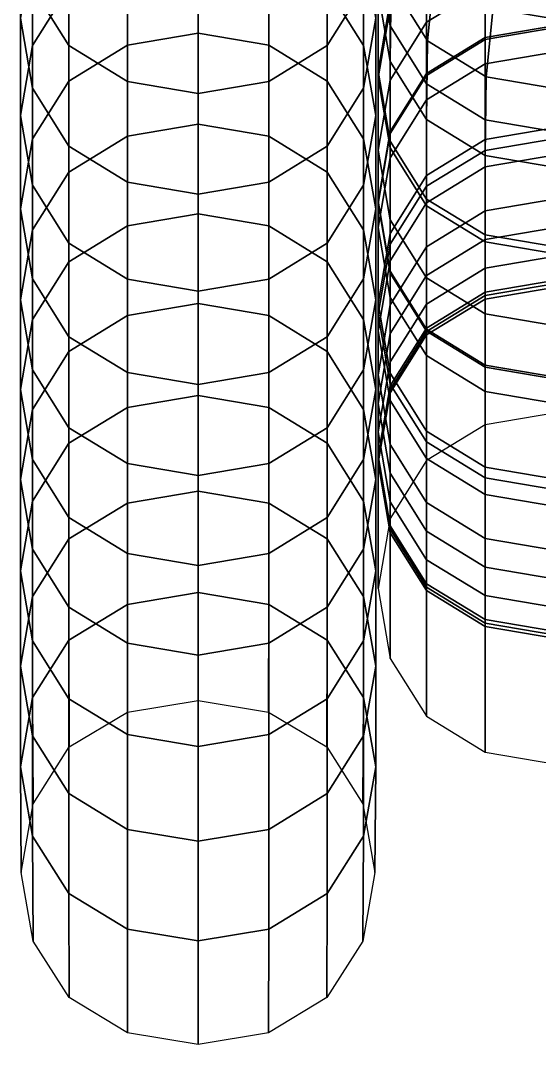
# Model space of a CAD drawing. Extents: x -10238 to 5481, y -20281 to 6451.
# Drawn here: x -10238 to -3708, y -20281 to -7412 of the extents above; entities that cross this region are included whole.
import ezdxf

# ---------------------------------------------------------------- set-up
doc = ezdxf.new("R2010")
doc.units = 0

msp = doc.modelspace()

# ---------------------------------------------------------------- linework, layer by layer
for points in [[(-5585.824707, -7479.379883, -161141.921875), (-5738.167969, -6600.78125, -161141.921875), (-5738.167969, -5185.416504, -158447.921875), (-5585.824707, -6064.015625, -158447.921875)], [(-5585.824707, -7479.379883, 152641.921875), (-5585.824707, -6064.015625, 149947.921875), (-5738.167969, -5185.416504, 149947.921875), (-5738.167969, -6600.78125, 152641.921875)], [(-9628.792969, -7725.59082, -299422.40625), (-10085.824219, -6997.608887, -299422.40625), (-10085.824219, -5772.348633, -297029.15625), (-9628.792969, -6500.330566, -297029.15625)], [(-10085.824219, -7726.088867, -304178.90625), (-9628.792969, -6998.106934, -304178.90625), (-9628.792969, -5776.752441, -301800), (-10085.824219, -6504.734375, -301800)], [(-6378.795898, -7725.59082, -299422.40625), (-6378.795898, -6500.330566, -297029.15625), (-5921.765137, -5772.348633, -297029.15625), (-5921.765137, -6997.609375, -299422.40625)], [(-5921.765137, -7726.088867, -304178.90625), (-5921.765137, -6504.734375, -301800), (-6378.795898, -5776.752441, -301800), (-6378.795898, -6998.106934, -304178.90625)], [(-5738.167969, -8133.333008, -163750), (-5585.824707, -7254.734375, -163750), (-5585.824707, -5722.182129, -161141.921875), (-5738.167969, -6600.78125, -161141.921875)], [(-5738.167969, -8133.333008, 155250), (-5738.167969, -6600.78125, 152641.921875), (-5585.824707, -5722.182129, 152641.921875), (-5585.824707, -7254.734375, 155250)], [(-5024.627441, -6750.330566, -198291.671875), (-5481.658203, -6022.348633, -198291.671875), (-5572.803711, -6940.317383, -195447.90625), (-5115.772949, -7668.299316, -195447.90625)], [(-4392.466309, -5990.266602, -189950.515625), (-4392.466309, -6981.151855, -187312.5), (-5128.793945, -7433.00293, -187312.5), (-5128.793945, -6442.117188, -189950.515625)], [(-3503.795166, -7475.065918, -166266.921875), (-3503.795166, -5924.284668, -163750), (-4392.466309, -6074.901367, -163750), (-4392.466309, -7625.682617, -166266.921875)], [(-3503.795166, -7501.107422, 157769.53125), (-4392.466309, -7651.724609, 157769.53125), (-4392.466309, -6074.901367, 155250), (-3503.795166, -5924.284668, 155250)], [(-10085.824219, -8261.931641, -301800), (-10238.167969, -7383.333008, -301800), (-10238.167969, -6119.010254, -299422.40625), (-10085.824219, -6997.608887, -299422.40625)], [(-5921.765137, -8261.931641, -301800), (-5921.765137, -6997.609375, -299422.40625), (-5769.421875, -6119.010254, -299422.40625), (-5769.421875, -7383.333008, -301800)], [(-5572.803711, -6940.317383, -195447.90625), (-5725.147461, -6061.71875, -195447.90625), (-5738.167969, -7050, -192666.65625), (-5585.824707, -7928.599121, -192666.65625)], [(-5738.167969, -7050, -192666.65625), (-5585.824707, -6171.401367, -192666.65625), (-5585.824707, -7170.099121, -189950.515625), (-5738.167969, -8048.698242, -189950.515625)], [(-5128.793945, -8207.362305, -161141.921875), (-5585.824707, -7479.379883, -161141.921875), (-5585.824707, -6064.015625, -158447.921875), (-5128.793945, -6791.997559, -158447.921875)], [(-5128.793945, -8207.362305, 152641.921875), (-5128.793945, -6791.997559, 149947.921875), (-5585.824707, -6064.015625, 149947.921875), (-5585.824707, -7479.379883, 152641.921875)], [(-4392.466309, -7625.682617, -166266.921875), (-4392.466309, -6074.901367, -163750), (-5128.793945, -6526.752441, -163750), (-5128.793945, -8077.533691, -166266.921875)], [(-4392.466309, -7651.724609, 157769.53125), (-5128.793945, -8103.575195, 157769.53125), (-5128.793945, -6526.752441, 155250), (-4392.466309, -6074.901367, 155250)], [(-8003.794434, -7570.118164, -306581.25), (-8003.794434, -6395.63916, -304178.90625), (-8892.46582, -6546.255859, -304178.90625), (-8892.46582, -7720.735352, -306581.25)], [(-7115.123535, -7720.735352, -306581.25), (-7115.123535, -6546.255859, -304178.90625), (-8003.794434, -6395.63916, -304178.90625), (-8003.794434, -7570.118164, -306581.25)], [(-10238.167969, -8604.6875, -304178.90625), (-10085.824219, -7726.088867, -304178.90625), (-10085.824219, -6504.734375, -301800), (-10238.167969, -7383.333008, -301800)], [(-8892.46582, -8177.441895, -299422.40625), (-9628.792969, -7725.59082, -299422.40625), (-9628.792969, -6500.330566, -297029.15625), (-8892.46582, -6952.181641, -297029.15625)], [(-8892.46582, -7720.735352, -306581.25), (-8892.46582, -6546.255859, -304178.90625), (-9628.792969, -6998.106934, -304178.90625), (-9628.792969, -8172.586426, -306581.25)], [(-6378.795898, -7725.59082, -299422.40625), (-7115.123535, -8177.441895, -299422.40625), (-7115.123535, -6952.181641, -297029.15625), (-6378.795898, -6500.330566, -297029.15625)], [(-6378.795898, -8172.586426, -306581.25), (-6378.795898, -6998.106934, -304178.90625), (-7115.123535, -6546.255859, -304178.90625), (-7115.123535, -7720.735352, -306581.25)], [(-5769.421875, -8604.6875, -304178.90625), (-5769.421875, -7383.333008, -301800), (-5921.765137, -6504.734375, -301800), (-5921.765137, -7726.088867, -304178.90625)], [(-5585.824707, -7170.099121, -189950.515625), (-5128.793945, -6442.117188, -189950.515625), (-5128.793945, -7433.00293, -187312.5), (-5585.824707, -8160.984375, -187312.5)], [(-5585.824707, -8805.515625, -166266.921875), (-5128.793945, -8077.533691, -166266.921875), (-5128.793945, -6526.752441, -163750), (-5585.824707, -7254.734375, -163750)], [(-5585.824707, -8831.557617, 157769.53125), (-5585.824707, -7254.734375, 155250), (-5128.793945, -6526.752441, 155250), (-5128.793945, -8103.575195, 157769.53125)], [(-5585.824707, -9011.931641, -163750), (-5738.167969, -8133.333008, -163750), (-5738.167969, -6600.78125, -161141.921875), (-5585.824707, -7479.379883, -161141.921875)], [(-5585.824707, -9011.931641, 155250), (-5585.824707, -7479.379883, 152641.921875), (-5738.167969, -6600.78125, 152641.921875), (-5738.167969, -8133.333008, 155250)], [(-4392.466309, -8659.212891, -161141.921875), (-5128.793945, -8207.362305, -161141.921875), (-5128.793945, -6791.997559, -158447.921875), (-4392.466309, -7243.848145, -158447.921875)], [(-4392.466309, -8659.212891, 152641.921875), (-4392.466309, -7243.848145, 149947.921875), (-5128.793945, -6791.997559, 149947.921875), (-5128.793945, -8207.362305, 152641.921875)], [(-4288.299805, -7202.181641, -198291.671875), (-5024.627441, -6750.330566, -198291.671875), (-5115.772949, -7668.299316, -195447.90625), (-4379.445313, -8120.150391, -195447.90625)], [(-5115.772949, -7668.299316, -195447.90625), (-5572.803711, -6940.317383, -195447.90625), (-5585.824707, -7928.599121, -192666.65625), (-5128.793945, -8656.581055, -192666.65625)], [(-3503.795166, -6830.534668, -187312.5), (-3503.795166, -7805.79541, -184768.234375), (-4392.466309, -7956.412109, -184768.234375), (-4392.466309, -6981.151855, -187312.5)], [(-9628.792969, -8989.914063, -301800), (-10085.824219, -8261.931641, -301800), (-10085.824219, -6997.608887, -299422.40625), (-9628.792969, -7725.59082, -299422.40625)], [(-10085.824219, -8900.568359, -306581.25), (-9628.792969, -8172.586426, -306581.25), (-9628.792969, -6998.106934, -304178.90625), (-10085.824219, -7726.088867, -304178.90625)], [(-8003.794434, -8328.058594, -299422.40625), (-8892.46582, -8177.441895, -299422.40625), (-8892.46582, -6952.181641, -297029.15625), (-8003.794434, -7102.79834, -297029.15625)], [(-7115.123535, -8177.441895, -299422.40625), (-8003.794434, -8328.058594, -299422.40625), (-8003.794434, -7102.79834, -297029.15625), (-7115.123535, -6952.181641, -297029.15625)], [(-6378.795898, -8989.914063, -301800), (-6378.795898, -7725.59082, -299422.40625), (-5921.765137, -6997.609375, -299422.40625), (-5921.765137, -8261.931641, -301800)], [(-5921.765137, -8900.568359, -306581.25), (-5921.765137, -7726.088867, -304178.90625), (-6378.795898, -6998.106934, -304178.90625), (-6378.795898, -8172.586426, -306581.25)], [(-5585.824707, -7928.599121, -192666.65625), (-5738.167969, -7050, -192666.65625), (-5738.167969, -8048.698242, -189950.515625), (-5585.824707, -8927.296875, -189950.515625)], [(-4392.466309, -6981.151855, -187312.5), (-4392.466309, -7956.412109, -184768.234375), (-5128.793945, -8408.262695, -184768.234375), (-5128.793945, -7433.00293, -187312.5)], [(-5738.167969, -8048.698242, -189950.515625), (-5585.824707, -7170.099121, -189950.515625), (-5585.824707, -8160.984375, -187312.5), (-5738.167969, -9039.583008, -187312.5)], [(-3399.628418, -7352.79834, -198291.671875), (-4288.299805, -7202.181641, -198291.671875), (-4379.445313, -8120.150391, -195447.90625), (-3490.77417, -8270.767578, -195447.90625)], [(-5738.167969, -9684.114258, -166266.921875), (-5585.824707, -8805.515625, -166266.921875), (-5585.824707, -7254.734375, -163750), (-5738.167969, -8133.333008, -163750)], [(-5738.167969, -9710.15625, 157769.53125), (-5738.167969, -8133.333008, 155250), (-5585.824707, -7254.734375, 155250), (-5585.824707, -8831.557617, 157769.53125)], [(-3503.795166, -8809.830078, -161141.921875), (-4392.466309, -8659.212891, -161141.921875), (-4392.466309, -7243.848145, -158447.921875), (-3503.795166, -7394.465332, -158447.921875)], [(-3503.795166, -8809.830078, 152641.921875), (-3503.795166, -7394.465332, 149947.921875), (-4392.466309, -7243.848145, 149947.921875), (-4392.466309, -8659.212891, 152641.921875)], [(-10085.824219, -9483.286133, -304178.90625), (-10238.167969, -8604.6875, -304178.90625), (-10238.167969, -7383.333008, -301800), (-10085.824219, -8261.931641, -301800)], [(-5921.765137, -9483.286133, -304178.90625), (-5921.765137, -8261.931641, -301800), (-5769.421875, -7383.333008, -301800), (-5769.421875, -8604.6875, -304178.90625)], [(-5585.824707, -8160.984375, -187312.5), (-5128.793945, -7433.00293, -187312.5), (-5128.793945, -8408.262695, -184768.234375), (-5585.824707, -9136.245117, -184768.234375)], [(-8003.794434, -8713.347656, -309030.46875), (-8003.794434, -7570.118164, -306581.25), (-8892.46582, -7720.735352, -306581.25), (-8892.46582, -8863.964844, -309030.46875)], [(-7115.123535, -8863.964844, -309030.46875), (-7115.123535, -7720.735352, -306581.25), (-8003.794434, -7570.118164, -306581.25), (-8003.794434, -8713.347656, -309030.46875)], [(-5128.793945, -9739.914063, -163750), (-5585.824707, -9011.931641, -163750), (-5585.824707, -7479.379883, -161141.921875), (-5128.793945, -8207.362305, -161141.921875)], [(-5128.793945, -9739.914063, 155250), (-5128.793945, -8207.362305, 152641.921875), (-5585.824707, -7479.379883, 152641.921875), (-5585.824707, -9011.931641, 155250)], [(-3503.795166, -8893.03418, -168697.921875), (-3503.795166, -7475.065918, -166266.921875), (-4392.466309, -7625.682617, -166266.921875), (-4392.466309, -9043.651367, -168697.921875)], [(-3503.795166, -9101.368164, 160218.75), (-4392.466309, -9251.985352, 160218.75), (-4392.466309, -7651.724609, 157769.53125), (-3503.795166, -7501.107422, 157769.53125)], [(-8892.46582, -8863.964844, -309030.46875), (-8892.46582, -7720.735352, -306581.25), (-9628.792969, -8172.586426, -306581.25), (-9628.792969, -9315.81543, -309030.46875)], [(-6378.795898, -9315.81543, -309030.46875), (-6378.795898, -8172.586426, -306581.25), (-7115.123535, -7720.735352, -306581.25), (-7115.123535, -8863.964844, -309030.46875)], [(-4392.466309, -9043.651367, -168697.921875), (-4392.466309, -7625.682617, -166266.921875), (-5128.793945, -8077.533691, -166266.921875), (-5128.793945, -9495.501953, -168697.921875)], [(-4392.466309, -9251.985352, 160218.75), (-5128.793945, -9703.835938, 160218.75), (-5128.793945, -8103.575195, 157769.53125), (-4392.466309, -7651.724609, 157769.53125)], [(-4379.445313, -8120.150391, -195447.90625), (-5115.772949, -7668.299316, -195447.90625), (-5128.793945, -8656.581055, -192666.65625), (-4392.466309, -9108.431641, -192666.65625)], [(-10238.167969, -9779.166992, -306581.25), (-10085.824219, -8900.568359, -306581.25), (-10085.824219, -7726.088867, -304178.90625), (-10238.167969, -8604.6875, -304178.90625)], [(-8892.46582, -9441.764648, -301800), (-9628.792969, -8989.914063, -301800), (-9628.792969, -7725.59082, -299422.40625), (-8892.46582, -8177.441895, -299422.40625)], [(-6378.795898, -8989.914063, -301800), (-7115.123535, -9441.764648, -301800), (-7115.123535, -8177.441895, -299422.40625), (-6378.795898, -7725.59082, -299422.40625)], [(-5769.421875, -9779.166992, -306581.25), (-5769.421875, -8604.6875, -304178.90625), (-5921.765137, -7726.088867, -304178.90625), (-5921.765137, -8900.568359, -306581.25)], [(-3503.795166, -7805.79541, -184768.234375), (-3503.795166, -8757.618164, -182333.34375), (-4392.466309, -8908.235352, -182333.34375), (-4392.466309, -7956.412109, -184768.234375)], [(-5128.793945, -8656.581055, -192666.65625), (-5585.824707, -7928.599121, -192666.65625), (-5585.824707, -8927.296875, -189950.515625), (-5128.793945, -9655.279297, -189950.515625)], [(-4392.466309, -7956.412109, -184768.234375), (-4392.466309, -8908.235352, -182333.34375), (-5128.793945, -9360.085938, -182333.34375), (-5128.793945, -8408.262695, -184768.234375)], [(-5585.824707, -8927.296875, -189950.515625), (-5738.167969, -8048.698242, -189950.515625), (-5738.167969, -9039.583008, -187312.5), (-5585.824707, -9918.182617, -187312.5)], [(-5585.824707, -10223.484375, -168697.921875), (-5128.793945, -9495.501953, -168697.921875), (-5128.793945, -8077.533691, -166266.921875), (-5585.824707, -8805.515625, -166266.921875)], [(-5585.824707, -10431.817383, 160218.75), (-5585.824707, -8831.557617, 157769.53125), (-5128.793945, -8103.575195, 157769.53125), (-5128.793945, -9703.835938, 160218.75)], [(-10085.824219, -10043.796875, -309030.46875), (-9628.792969, -9315.81543, -309030.46875), (-9628.792969, -8172.586426, -306581.25), (-10085.824219, -8900.568359, -306581.25)], [(-8003.794434, -9592.381836, -301800), (-8892.46582, -9441.764648, -301800), (-8892.46582, -8177.441895, -299422.40625), (-8003.794434, -8328.058594, -299422.40625)], [(-7115.123535, -9441.764648, -301800), (-8003.794434, -9592.381836, -301800), (-8003.794434, -8328.058594, -299422.40625), (-7115.123535, -8177.441895, -299422.40625)], [(-5921.765137, -10043.796875, -309030.46875), (-5921.765137, -8900.568359, -306581.25), (-6378.795898, -8172.586426, -306581.25), (-6378.795898, -9315.81543, -309030.46875)], [(-5585.824707, -10562.712891, -166266.921875), (-5738.167969, -9684.114258, -166266.921875), (-5738.167969, -8133.333008, -163750), (-5585.824707, -9011.931641, -163750)], [(-5585.824707, -10588.754883, 157769.53125), (-5585.824707, -9011.931641, 155250), (-5738.167969, -8133.333008, 155250), (-5738.167969, -9710.15625, 157769.53125)], [(-5738.167969, -9039.583008, -187312.5), (-5585.824707, -8160.984375, -187312.5), (-5585.824707, -9136.245117, -184768.234375), (-5738.167969, -10014.84375, -184768.234375)], [(-4392.466309, -10191.765625, -163750), (-5128.793945, -9739.914063, -163750), (-5128.793945, -8207.362305, -161141.921875), (-4392.466309, -8659.212891, -161141.921875)], [(-4392.466309, -10191.765625, 155250), (-4392.466309, -8659.212891, 152641.921875), (-5128.793945, -8207.362305, 152641.921875), (-5128.793945, -9739.914063, 155250)], [(-3490.77417, -8270.767578, -195447.90625), (-4379.445313, -8120.150391, -195447.90625), (-4392.466309, -9108.431641, -192666.65625), (-3503.795166, -9259.048828, -192666.65625)], [(-9628.792969, -10211.267578, -304178.90625), (-10085.824219, -9483.286133, -304178.90625), (-10085.824219, -8261.931641, -301800), (-9628.792969, -8989.914063, -301800)], [(-6378.795898, -10211.267578, -304178.90625), (-6378.795898, -8989.914063, -301800), (-5921.765137, -8261.931641, -301800), (-5921.765137, -9483.286133, -304178.90625)], [(-5585.824707, -9136.245117, -184768.234375), (-5128.793945, -8408.262695, -184768.234375), (-5128.793945, -9360.085938, -182333.34375), (-5585.824707, -10088.068359, -182333.34375)], [(-10085.824219, -10657.765625, -306581.25), (-10238.167969, -9779.166992, -306581.25), (-10238.167969, -8604.6875, -304178.90625), (-10085.824219, -9483.286133, -304178.90625)], [(-5921.765137, -10657.765625, -306581.25), (-5921.765137, -9483.286133, -304178.90625), (-5769.421875, -8604.6875, -304178.90625), (-5769.421875, -9779.166992, -306581.25)], [(-8003.794434, -9840.951172, -311550), (-8003.794434, -8713.347656, -309030.46875), (-8892.46582, -8863.964844, -309030.46875), (-8892.46582, -9991.568359, -311550)], [(-7115.123535, -9991.568359, -311550), (-7115.123535, -8863.964844, -309030.46875), (-8003.794434, -8713.347656, -309030.46875), (-8003.794434, -9840.951172, -311550)], [(-4392.466309, -9108.431641, -192666.65625), (-5128.793945, -8656.581055, -192666.65625), (-5128.793945, -9655.279297, -189950.515625), (-4392.466309, -10107.129883, -189950.515625)], [(-3503.795166, -10342.382813, -163750), (-4392.466309, -10191.765625, -163750), (-4392.466309, -8659.212891, -161141.921875), (-3503.795166, -8809.830078, -161141.921875)], [(-3503.795166, -10342.382813, 155250), (-3503.795166, -8809.830078, 152641.921875), (-4392.466309, -8659.212891, 152641.921875), (-4392.466309, -10191.765625, 155250)], [(-8892.46582, -9991.568359, -311550), (-8892.46582, -8863.964844, -309030.46875), (-9628.792969, -9315.81543, -309030.46875), (-9628.792969, -10443.419922, -311550)], [(-6378.795898, -10443.419922, -311550), (-6378.795898, -9315.81543, -309030.46875), (-7115.123535, -8863.964844, -309030.46875), (-7115.123535, -9991.568359, -311550)], [(-5738.167969, -11102.083008, -168697.921875), (-5585.824707, -10223.484375, -168697.921875), (-5585.824707, -8805.515625, -166266.921875), (-5738.167969, -9684.114258, -166266.921875)], [(-5738.167969, -11310.416016, 160218.75), (-5738.167969, -9710.15625, 157769.53125), (-5585.824707, -8831.557617, 157769.53125), (-5585.824707, -10431.817383, 160218.75)], [(-3503.795166, -8757.618164, -182333.34375), (-3503.795166, -9654.753906, -180013.03125), (-4392.466309, -9805.371094, -180013.03125), (-4392.466309, -8908.235352, -182333.34375)], [(-10238.167969, -10922.395508, -309030.46875), (-10085.824219, -10043.796875, -309030.46875), (-10085.824219, -8900.568359, -306581.25), (-10238.167969, -9779.166992, -306581.25)], [(-8892.46582, -10663.119141, -304178.90625), (-9628.792969, -10211.267578, -304178.90625), (-9628.792969, -8989.914063, -301800), (-8892.46582, -9441.764648, -301800)], [(-6378.795898, -10211.267578, -304178.90625), (-7115.123535, -10663.119141, -304178.90625), (-7115.123535, -9441.764648, -301800), (-6378.795898, -8989.914063, -301800)], [(-5769.421875, -10922.395508, -309030.46875), (-5769.421875, -9779.166992, -306581.25), (-5921.765137, -8900.568359, -306581.25), (-5921.765137, -10043.796875, -309030.46875)], [(-5128.793945, -9655.279297, -189950.515625), (-5585.824707, -8927.296875, -189950.515625), (-5585.824707, -9918.182617, -187312.5), (-5128.793945, -10646.164063, -187312.5)], [(-4392.466309, -8908.235352, -182333.34375), (-4392.466309, -9805.371094, -180013.03125), (-5128.793945, -10257.22168, -180013.03125), (-5128.793945, -9360.085938, -182333.34375)], [(-3503.795166, -10014.12793, -171050.78125), (-3503.795166, -8893.03418, -168697.921875), (-4392.466309, -9043.651367, -168697.921875), (-4392.466309, -10164.745117, -171050.78125)], [(-5585.824707, -9918.182617, -187312.5), (-5738.167969, -9039.583008, -187312.5), (-5738.167969, -10014.84375, -184768.234375), (-5585.824707, -10893.442383, -184768.234375)], [(-5738.167969, -10014.84375, -184768.234375), (-5585.824707, -9136.245117, -184768.234375), (-5585.824707, -10088.068359, -182333.34375), (-5738.167969, -10966.666992, -182333.34375)], [(-5128.793945, -11290.695313, -166266.921875), (-5585.824707, -10562.712891, -166266.921875), (-5585.824707, -9011.931641, -163750), (-5128.793945, -9739.914063, -163750)], [(-5128.793945, -11316.737305, 157769.53125), (-5128.793945, -9739.914063, 155250), (-5585.824707, -9011.931641, 155250), (-5585.824707, -10588.754883, 157769.53125)], [(-4392.466309, -10164.745117, -171050.78125), (-4392.466309, -9043.651367, -168697.921875), (-5128.793945, -9495.501953, -168697.921875), (-5128.793945, -10616.595703, -171050.78125)], [(-3503.795166, -10717.253906, 162621.09375), (-4392.466309, -10867.870117, 162621.09375), (-4392.466309, -9251.985352, 160218.75), (-3503.795166, -9101.368164, 160218.75)], [(-3503.795166, -9259.048828, -192666.65625), (-4392.466309, -9108.431641, -192666.65625), (-4392.466309, -10107.129883, -189950.515625), (-3503.795166, -10257.746094, -189950.515625)], [(-4392.466309, -10867.870117, 162621.09375), (-5128.793945, -11319.72168, 162621.09375), (-5128.793945, -9703.835938, 160218.75), (-4392.466309, -9251.985352, 160218.75)], [(-10085.824219, -11171.401367, -311550), (-9628.792969, -10443.419922, -311550), (-9628.792969, -9315.81543, -309030.46875), (-10085.824219, -10043.796875, -309030.46875)], [(-5921.765137, -11171.401367, -311550), (-5921.765137, -10043.796875, -309030.46875), (-6378.795898, -9315.81543, -309030.46875), (-6378.795898, -10443.419922, -311550)], [(-5585.824707, -10088.068359, -182333.34375), (-5128.793945, -9360.085938, -182333.34375), (-5128.793945, -10257.22168, -180013.03125), (-5585.824707, -10985.203125, -180013.03125)], [(-9628.792969, -11385.74707, -306581.25), (-10085.824219, -10657.765625, -306581.25), (-10085.824219, -9483.286133, -304178.90625), (-9628.792969, -10211.267578, -304178.90625)], [(-8003.794434, -10813.735352, -304178.90625), (-8892.46582, -10663.119141, -304178.90625), (-8892.46582, -9441.764648, -301800), (-8003.794434, -9592.381836, -301800)], [(-7115.123535, -10663.119141, -304178.90625), (-8003.794434, -10813.735352, -304178.90625), (-8003.794434, -9592.381836, -301800), (-7115.123535, -9441.764648, -301800)], [(-6378.795898, -11385.74707, -306581.25), (-6378.795898, -10211.267578, -304178.90625), (-5921.765137, -9483.286133, -304178.90625), (-5921.765137, -10657.765625, -306581.25)], [(-5585.824707, -11344.578125, -171050.78125), (-5128.793945, -10616.595703, -171050.78125), (-5128.793945, -9495.501953, -168697.921875), (-5585.824707, -10223.484375, -168697.921875)], [(-10085.824219, -11800.994141, -309030.46875), (-10238.167969, -10922.395508, -309030.46875), (-10238.167969, -9779.166992, -306581.25), (-10085.824219, -10657.765625, -306581.25)], [(-5921.765137, -11800.994141, -309030.46875), (-5921.765137, -10657.765625, -306581.25), (-5769.421875, -9779.166992, -306581.25), (-5769.421875, -10922.395508, -309030.46875)], [(-5585.824707, -11980.681641, -168697.921875), (-5738.167969, -11102.083008, -168697.921875), (-5738.167969, -9684.114258, -166266.921875), (-5585.824707, -10562.712891, -166266.921875)], [(-5585.824707, -12189.015625, 160218.75), (-5585.824707, -10588.754883, 157769.53125), (-5738.167969, -9710.15625, 157769.53125), (-5738.167969, -11310.416016, 160218.75)], [(-5585.824707, -12047.703125, 162621.09375), (-5585.824707, -10431.817383, 160218.75), (-5128.793945, -9703.835938, 160218.75), (-5128.793945, -11319.72168, 162621.09375)], [(-4392.466309, -10107.129883, -189950.515625), (-5128.793945, -9655.279297, -189950.515625), (-5128.793945, -10646.164063, -187312.5), (-4392.466309, -11098.014648, -187312.5)], [(-4392.466309, -11742.546875, -166266.921875), (-5128.793945, -11290.695313, -166266.921875), (-5128.793945, -9739.914063, -163750), (-4392.466309, -10191.765625, -163750)], [(-4392.466309, -11768.587891, 157769.53125), (-4392.466309, -10191.765625, 155250), (-5128.793945, -9739.914063, 155250), (-5128.793945, -11316.737305, 157769.53125)], [(-3503.795166, -9654.753906, -180013.03125), (-3503.795166, -10372.201172, -177770.828125), (-4392.466309, -10522.818359, -177770.828125), (-4392.466309, -9805.371094, -180013.03125)], [(-8003.794434, -10970.020508, -314147.59375), (-8003.794434, -9840.951172, -311550), (-8892.46582, -9991.568359, -311550), (-8892.46582, -11120.616211, -314147.46875)], [(-7115.123535, -11120.616211, -314147.46875), (-7115.123535, -9991.568359, -311550), (-8003.794434, -9840.951172, -311550), (-8003.794434, -10970.020508, -314147.59375)], [(-4392.466309, -9805.371094, -180013.03125), (-4392.466309, -10522.818359, -177770.828125), (-5128.793945, -10974.668945, -177770.828125), (-5128.793945, -10257.22168, -180013.03125)], [(-8892.46582, -11120.616211, -314147.46875), (-8892.46582, -9991.568359, -311550), (-9628.792969, -10443.419922, -311550), (-9628.792969, -11572.40332, -314147.09375)], [(-6378.795898, -11572.40332, -314147.09375), (-6378.795898, -10443.419922, -311550), (-7115.123535, -9991.568359, -311550), (-7115.123535, -11120.616211, -314147.46875)], [(-5585.824707, -10893.442383, -184768.234375), (-5738.167969, -10014.84375, -184768.234375), (-5738.167969, -10966.666992, -182333.34375), (-5585.824707, -11845.265625, -182333.34375)], [(-5128.793945, -10646.164063, -187312.5), (-5585.824707, -9918.182617, -187312.5), (-5585.824707, -10893.442383, -184768.234375), (-5128.793945, -11621.424805, -184768.234375)], [(-3503.795166, -10674.28418, -173333.328125), (-3503.795166, -10014.12793, -171050.78125), (-4392.466309, -10164.745117, -171050.78125), (-4392.466309, -10824.901367, -173333.328125)], [(-10238.167969, -12050, -311550), (-10085.824219, -11171.401367, -311550), (-10085.824219, -10043.796875, -309030.46875), (-10238.167969, -10922.395508, -309030.46875)], [(-5769.421875, -12050, -311550), (-5769.421875, -10922.395508, -309030.46875), (-5921.765137, -10043.796875, -309030.46875), (-5921.765137, -11171.401367, -311550)], [(-5738.167969, -10966.666992, -182333.34375), (-5585.824707, -10088.068359, -182333.34375), (-5585.824707, -10985.203125, -180013.03125), (-5738.167969, -11863.802734, -180013.03125)], [(-4392.466309, -10824.901367, -173333.328125), (-4392.466309, -10164.745117, -171050.78125), (-5128.793945, -10616.595703, -171050.78125), (-5128.793945, -11276.751953, -173333.328125)], [(-3503.795166, -10257.746094, -189950.515625), (-4392.466309, -10107.129883, -189950.515625), (-4392.466309, -11098.014648, -187312.5), (-3503.795166, -11248.631836, -187312.5)], [(-8892.46582, -11837.597656, -306581.25), (-9628.792969, -11385.74707, -306581.25), (-9628.792969, -10211.267578, -304178.90625), (-8892.46582, -10663.119141, -304178.90625)], [(-6378.795898, -11385.74707, -306581.25), (-7115.123535, -11837.597656, -306581.25), (-7115.123535, -10663.119141, -304178.90625), (-6378.795898, -10211.267578, -304178.90625)], [(-5738.167969, -12223.176758, -171050.78125), (-5585.824707, -11344.578125, -171050.78125), (-5585.824707, -10223.484375, -168697.921875), (-5738.167969, -11102.083008, -168697.921875)], [(-5585.824707, -10985.203125, -180013.03125), (-5128.793945, -10257.22168, -180013.03125), (-5128.793945, -10974.668945, -177770.828125), (-5585.824707, -11702.651367, -177770.828125)], [(-3503.795166, -11893.163086, -166266.921875), (-4392.466309, -11742.546875, -166266.921875), (-4392.466309, -10191.765625, -163750), (-3503.795166, -10342.382813, -163750)], [(-3503.795166, -11919.205078, 157769.53125), (-3503.795166, -10342.382813, 155250), (-4392.466309, -10191.765625, 155250), (-4392.466309, -11768.587891, 157769.53125)], [(-3503.795166, -10372.201172, -177770.828125), (-3503.795166, -10761.524414, -175559.890625), (-4392.466309, -10912.140625, -175559.890625), (-4392.466309, -10522.818359, -177770.828125)], [(-10085.824219, -12300.282227, -314146.46875), (-9628.792969, -11572.40332, -314147.09375), (-9628.792969, -10443.419922, -311550), (-10085.824219, -11171.401367, -311550)], [(-5921.765137, -12300.28125, -314146.46875), (-5921.765137, -11171.401367, -311550), (-6378.795898, -10443.419922, -311550), (-6378.795898, -11572.40332, -314147.09375)], [(-5738.167969, -12926.301758, 162621.09375), (-5738.167969, -11310.416016, 160218.75), (-5585.824707, -10431.817383, 160218.75), (-5585.824707, -12047.703125, 162621.09375)], [(-4392.466309, -10522.818359, -177770.828125), (-4392.466309, -10912.140625, -175559.890625), (-5128.793945, -11363.991211, -175559.890625), (-5128.793945, -10974.668945, -177770.828125)], [(-9628.792969, -12528.975586, -309030.46875), (-10085.824219, -11800.994141, -309030.46875), (-10085.824219, -10657.765625, -306581.25), (-9628.792969, -11385.74707, -306581.25)], [(-8003.794434, -11988.214844, -306581.25), (-8892.46582, -11837.597656, -306581.25), (-8892.46582, -10663.119141, -304178.90625), (-8003.794434, -10813.735352, -304178.90625)], [(-7115.123535, -11837.597656, -306581.25), (-8003.794434, -11988.214844, -306581.25), (-8003.794434, -10813.735352, -304178.90625), (-7115.123535, -10663.119141, -304178.90625)], [(-6378.795898, -12528.975586, -309030.46875), (-6378.795898, -11385.74707, -306581.25), (-5921.765137, -10657.765625, -306581.25), (-5921.765137, -11800.994141, -309030.46875)], [(-5128.793945, -12708.664063, -168697.921875), (-5585.824707, -11980.681641, -168697.921875), (-5585.824707, -10562.712891, -166266.921875), (-5128.793945, -11290.695313, -166266.921875)], [(-5128.793945, -12916.998047, 160218.75), (-5128.793945, -11316.737305, 157769.53125), (-5585.824707, -10588.754883, 157769.53125), (-5585.824707, -12189.015625, 160218.75)], [(-5585.824707, -12004.734375, -173333.328125), (-5128.793945, -11276.751953, -173333.328125), (-5128.793945, -10616.595703, -171050.78125), (-5585.824707, -11344.578125, -171050.78125)], [(-4392.466309, -11098.014648, -187312.5), (-5128.793945, -10646.164063, -187312.5), (-5128.793945, -11621.424805, -184768.234375), (-4392.466309, -12073.275391, -184768.234375)], [(-3503.795166, -10761.524414, -175559.890625), (-3503.795166, -10674.28418, -173333.328125), (-4392.466309, -10824.901367, -173333.328125), (-4392.466309, -10912.140625, -175559.890625)], [(-3503.795166, -12340.951172, 165000), (-4392.466309, -12491.568359, 165000), (-4392.466309, -10867.870117, 162621.09375), (-3503.795166, -10717.253906, 162621.09375)], [(-10085.824219, -12928.598633, -311550), (-10238.167969, -12050, -311550), (-10238.167969, -10922.395508, -309030.46875), (-10085.824219, -11800.994141, -309030.46875)], [(-5921.765137, -12928.598633, -311550), (-5921.765137, -11800.994141, -309030.46875), (-5769.421875, -10922.395508, -309030.46875), (-5769.421875, -12050, -311550)], [(-5128.793945, -11621.424805, -184768.234375), (-5585.824707, -10893.442383, -184768.234375), (-5585.824707, -11845.265625, -182333.34375), (-5128.793945, -12573.248047, -182333.34375)], [(-4392.466309, -10912.140625, -175559.890625), (-4392.466309, -10824.901367, -173333.328125), (-5128.793945, -11276.751953, -173333.328125), (-5128.793945, -11363.991211, -175559.890625)], [(-4392.466309, -12491.568359, 165000), (-5128.793945, -12943.419922, 165000), (-5128.793945, -11319.72168, 162621.09375), (-4392.466309, -10867.870117, 162621.09375)], [(-8003.794434, -12123.503906, -316768.3125), (-8003.794434, -10970.020508, -314147.59375), (-8892.46582, -11120.616211, -314147.46875), (-8892.46582, -12273.949219, -316767.28125)], [(-7115.123535, -12273.949219, -316767.28125), (-7115.123535, -11120.616211, -314147.46875), (-8003.794434, -10970.020508, -314147.59375), (-8003.794434, -12123.503906, -316768.3125)], [(-5585.824707, -11845.265625, -182333.34375), (-5738.167969, -10966.666992, -182333.34375), (-5738.167969, -11863.802734, -180013.03125), (-5585.824707, -12742.401367, -180013.03125)], [(-5738.167969, -11863.802734, -180013.03125), (-5585.824707, -10985.203125, -180013.03125), (-5585.824707, -11702.651367, -177770.828125), (-5738.167969, -12581.25, -177770.828125)], [(-5585.824707, -11702.651367, -177770.828125), (-5128.793945, -10974.668945, -177770.828125), (-5128.793945, -11363.991211, -175559.890625), (-5585.824707, -12091.973633, -175559.890625)], [(-10238.167969, -13178.755859, -314145.71875), (-10085.824219, -12300.282227, -314146.46875), (-10085.824219, -11171.401367, -311550), (-10238.167969, -12050, -311550)], [(-8892.46582, -12273.949219, -316767.28125), (-8892.46582, -11120.616211, -314147.46875), (-9628.792969, -11572.40332, -314147.09375), (-9628.792969, -12725.288086, -316764.21875)], [(-6378.795898, -12725.288086, -316764.21875), (-6378.795898, -11572.40332, -314147.09375), (-7115.123535, -11120.616211, -314147.46875), (-7115.123535, -12273.949219, -316767.28125)], [(-5769.421875, -13178.755859, -314145.71875), (-5769.421875, -12050, -311550), (-5921.765137, -11171.401367, -311550), (-5921.765137, -12300.28125, -314146.46875)], [(-5585.824707, -13101.775391, -171050.78125), (-5738.167969, -12223.176758, -171050.78125), (-5738.167969, -11102.083008, -168697.921875), (-5585.824707, -11980.681641, -168697.921875)], [(-3503.795166, -11248.631836, -187312.5), (-4392.466309, -11098.014648, -187312.5), (-4392.466309, -12073.275391, -184768.234375), (-3503.795166, -12223.892578, -184768.234375)], [(-5585.824707, -13804.900391, 162621.09375), (-5585.824707, -12189.015625, 160218.75), (-5738.167969, -11310.416016, 160218.75), (-5738.167969, -12926.301758, 162621.09375)], [(-5585.824707, -12091.973633, -175559.890625), (-5128.793945, -11363.991211, -175559.890625), (-5128.793945, -11276.751953, -173333.328125), (-5585.824707, -12004.734375, -173333.328125)], [(-5585.824707, -13671.401367, 165000), (-5585.824707, -12047.703125, 162621.09375), (-5128.793945, -11319.72168, 162621.09375), (-5128.793945, -12943.419922, 165000)], [(-4392.466309, -13160.514648, -168697.921875), (-5128.793945, -12708.664063, -168697.921875), (-5128.793945, -11290.695313, -166266.921875), (-4392.466309, -11742.546875, -166266.921875)], [(-4392.466309, -13368.848633, 160218.75), (-4392.466309, -11768.587891, 157769.53125), (-5128.793945, -11316.737305, 157769.53125), (-5128.793945, -12916.998047, 160218.75)], [(-8892.46582, -12980.827148, -309030.46875), (-9628.792969, -12528.975586, -309030.46875), (-9628.792969, -11385.74707, -306581.25), (-8892.46582, -11837.597656, -306581.25)], [(-6378.795898, -12528.975586, -309030.46875), (-7115.123535, -12980.827148, -309030.46875), (-7115.123535, -11837.597656, -306581.25), (-6378.795898, -11385.74707, -306581.25)], [(-5738.167969, -12883.333008, -173333.328125), (-5585.824707, -12004.734375, -173333.328125), (-5585.824707, -11344.578125, -171050.78125), (-5738.167969, -12223.176758, -171050.78125)], [(-10085.824219, -13452.443359, -316759.28125), (-9628.792969, -12725.288086, -316764.21875), (-9628.792969, -11572.40332, -314147.09375), (-10085.824219, -12300.282227, -314146.46875)], [(-5921.765137, -13452.443359, -316759.28125), (-5921.765137, -12300.28125, -314146.46875), (-6378.795898, -11572.40332, -314147.09375), (-6378.795898, -12725.288086, -316764.21875)], [(-5738.167969, -12581.25, -177770.828125), (-5585.824707, -11702.651367, -177770.828125), (-5585.824707, -12091.973633, -175559.890625), (-5738.167969, -12970.572266, -175559.890625)], [(-4392.466309, -12073.275391, -184768.234375), (-5128.793945, -11621.424805, -184768.234375), (-5128.793945, -12573.248047, -182333.34375), (-4392.466309, -13025.098633, -182333.34375)], [(-9628.792969, -13656.580078, -311550), (-10085.824219, -12928.598633, -311550), (-10085.824219, -11800.994141, -309030.46875), (-9628.792969, -12528.975586, -309030.46875)], [(-8003.794434, -13131.444336, -309030.46875), (-8892.46582, -12980.827148, -309030.46875), (-8892.46582, -11837.597656, -306581.25), (-8003.794434, -11988.214844, -306581.25)], [(-7115.123535, -12980.827148, -309030.46875), (-8003.794434, -13131.444336, -309030.46875), (-8003.794434, -11988.214844, -306581.25), (-7115.123535, -11837.597656, -306581.25)], [(-6378.795898, -13656.580078, -311550), (-6378.795898, -12528.975586, -309030.46875), (-5921.765137, -11800.994141, -309030.46875), (-5921.765137, -12928.598633, -311550)], [(-3503.795166, -13311.131836, -168697.921875), (-4392.466309, -13160.514648, -168697.921875), (-4392.466309, -11742.546875, -166266.921875), (-3503.795166, -11893.163086, -166266.921875)], [(-3503.795166, -13519.464844, 160218.75), (-3503.795166, -11919.205078, 157769.53125), (-4392.466309, -11768.587891, 157769.53125), (-4392.466309, -13368.848633, 160218.75)], [(-5585.824707, -12742.401367, -180013.03125), (-5738.167969, -11863.802734, -180013.03125), (-5738.167969, -12581.25, -177770.828125), (-5585.824707, -13459.848633, -177770.828125)], [(-5128.793945, -12573.248047, -182333.34375), (-5585.824707, -11845.265625, -182333.34375), (-5585.824707, -12742.401367, -180013.03125), (-5128.793945, -13470.383789, -180013.03125)], [(-10085.824219, -14057.229492, -314144.96875), (-10238.167969, -13178.755859, -314145.71875), (-10238.167969, -12050, -311550), (-10085.824219, -12928.598633, -311550)], [(-5921.765137, -14057.229492, -314144.96875), (-5921.765137, -12928.598633, -311550), (-5769.421875, -12050, -311550), (-5769.421875, -13178.755859, -314145.71875)], [(-5738.167969, -12970.572266, -175559.890625), (-5585.824707, -12091.973633, -175559.890625), (-5585.824707, -12004.734375, -173333.328125), (-5738.167969, -12883.333008, -173333.328125)], [(-5738.167969, -14550, 165000), (-5738.167969, -12926.301758, 162621.09375), (-5585.824707, -12047.703125, 162621.09375), (-5585.824707, -13671.401367, 165000)], [(-5128.793945, -13829.757813, -171050.78125), (-5585.824707, -13101.775391, -171050.78125), (-5585.824707, -11980.681641, -168697.921875), (-5128.793945, -12708.664063, -168697.921875)], [(-3503.795166, -12223.892578, -184768.234375), (-4392.466309, -12073.275391, -184768.234375), (-4392.466309, -13025.098633, -182333.34375), (-3503.795166, -13175.71582, -182333.34375)], [(-8003.794434, -13325.814453, -319341.4375), (-8003.794434, -12123.503906, -316768.3125), (-8892.46582, -12273.949219, -316767.28125), (-8892.46582, -13475.854492, -319338)], [(-7115.123535, -13475.854492, -319338), (-7115.123535, -12273.949219, -316767.28125), (-8003.794434, -12123.503906, -316768.3125), (-8003.794434, -13325.814453, -319341.4375)], [(-5585.824707, -13761.931641, -173333.328125), (-5738.167969, -12883.333008, -173333.328125), (-5738.167969, -12223.176758, -171050.78125), (-5585.824707, -13101.775391, -171050.78125)], [(-5128.793945, -14532.882813, 162621.09375), (-5128.793945, -12916.998047, 160218.75), (-5585.824707, -12189.015625, 160218.75), (-5585.824707, -13804.900391, 162621.09375)], [(-10238.167969, -14330.044922, -316753.3125), (-10085.824219, -13452.443359, -316759.28125), (-10085.824219, -12300.282227, -314146.46875), (-10238.167969, -13178.755859, -314145.71875)], [(-8892.46582, -13475.854492, -319338), (-8892.46582, -12273.949219, -316767.28125), (-9628.792969, -12725.288086, -316764.21875), (-9628.792969, -13925.974609, -319327.65625)], [(-6378.795898, -13925.974609, -319327.65625), (-6378.795898, -12725.288086, -316764.21875), (-7115.123535, -12273.949219, -316767.28125), (-7115.123535, -13475.854492, -319338)], [(-5769.421875, -14330.044922, -316753.3125), (-5769.421875, -13178.755859, -314145.71875), (-5921.765137, -12300.28125, -314146.46875), (-5921.765137, -13452.443359, -316759.28125)], [(-8892.46582, -14108.431641, -311550), (-9628.792969, -13656.580078, -311550), (-9628.792969, -12528.975586, -309030.46875), (-8892.46582, -12980.827148, -309030.46875)], [(-6378.795898, -13656.580078, -311550), (-7115.123535, -14108.431641, -311550), (-7115.123535, -12980.827148, -309030.46875), (-6378.795898, -12528.975586, -309030.46875)], [(-5585.824707, -13459.848633, -177770.828125), (-5738.167969, -12581.25, -177770.828125), (-5738.167969, -12970.572266, -175559.890625), (-5585.824707, -13849.171875, -175559.890625)], [(-4392.466309, -13025.098633, -182333.34375), (-5128.793945, -12573.248047, -182333.34375), (-5128.793945, -13470.383789, -180013.03125), (-4392.466309, -13922.234375, -180013.03125)], [(-10085.824219, -14651.166992, -319311), (-9628.792969, -13925.974609, -319327.65625), (-9628.792969, -12725.288086, -316764.21875), (-10085.824219, -13452.443359, -316759.28125)], [(-5921.765137, -14651.166992, -319311), (-5921.765137, -13452.443359, -316759.28125), (-6378.795898, -12725.288086, -316764.21875), (-6378.795898, -13925.974609, -319327.65625)], [(-4392.466309, -14281.608398, -171050.78125), (-5128.793945, -13829.757813, -171050.78125), (-5128.793945, -12708.664063, -168697.921875), (-4392.466309, -13160.514648, -168697.921875)], [(-5128.793945, -13470.383789, -180013.03125), (-5585.824707, -12742.401367, -180013.03125), (-5585.824707, -13459.848633, -177770.828125), (-5128.793945, -14187.831055, -177770.828125)], [(-9628.792969, -14785.108398, -314144.375), (-10085.824219, -14057.229492, -314144.96875), (-10085.824219, -12928.598633, -311550), (-9628.792969, -13656.580078, -311550)], [(-8003.794434, -14259.048828, -311550), (-8892.46582, -14108.431641, -311550), (-8892.46582, -12980.827148, -309030.46875), (-8003.794434, -13131.444336, -309030.46875)], [(-7115.123535, -14108.431641, -311550), (-8003.794434, -14259.048828, -311550), (-8003.794434, -13131.444336, -309030.46875), (-7115.123535, -12980.827148, -309030.46875)], [(-6378.795898, -14785.107422, -314144.375), (-6378.795898, -13656.580078, -311550), (-5921.765137, -12928.598633, -311550), (-5921.765137, -14057.229492, -314144.96875)], [(-5585.824707, -13849.171875, -175559.890625), (-5738.167969, -12970.572266, -175559.890625), (-5738.167969, -12883.333008, -173333.328125), (-5585.824707, -13761.931641, -173333.328125)], [(-5585.824707, -15428.598633, 165000), (-5585.824707, -13804.900391, 162621.09375), (-5738.167969, -12926.301758, 162621.09375), (-5738.167969, -14550, 165000)], [(-4392.466309, -14984.733398, 162621.09375), (-4392.466309, -13368.848633, 160218.75), (-5128.793945, -12916.998047, 160218.75), (-5128.793945, -14532.882813, 162621.09375)], [(-5128.793945, -14489.914063, -173333.328125), (-5585.824707, -13761.931641, -173333.328125), (-5585.824707, -13101.775391, -171050.78125), (-5128.793945, -13829.757813, -171050.78125)], [(-3503.795166, -13175.71582, -182333.34375), (-4392.466309, -13025.098633, -182333.34375), (-4392.466309, -13922.234375, -180013.03125), (-3503.795166, -14072.850586, -180013.03125)], [(-10085.824219, -15207.646484, -316747.34375), (-10238.167969, -14330.044922, -316753.3125), (-10238.167969, -13178.755859, -314145.71875), (-10085.824219, -14057.229492, -314144.96875)], [(-5921.765137, -15207.645508, -316747.34375), (-5921.765137, -14057.229492, -314144.96875), (-5769.421875, -13178.755859, -314145.71875), (-5769.421875, -14330.044922, -316753.3125)], [(-3503.795166, -14432.225586, -171050.78125), (-4392.466309, -14281.608398, -171050.78125), (-4392.466309, -13160.514648, -168697.921875), (-3503.795166, -13311.131836, -168697.921875)], [(-8003.794434, -14601.366211, -321796.375), (-8003.794434, -13325.814453, -319341.4375), (-8892.46582, -13475.854492, -319338), (-8892.46582, -14750.615234, -321788.21875)], [(-7115.123535, -14750.615234, -321788.21875), (-7115.123535, -13475.854492, -319338), (-8003.794434, -13325.814453, -319341.4375), (-8003.794434, -14601.366211, -321796.375)], [(-3503.795166, -15135.350586, 162621.09375), (-3503.795166, -13519.464844, 160218.75), (-4392.466309, -13368.848633, 160218.75), (-4392.466309, -14984.733398, 162621.09375)], [(-10238.167969, -15526.400391, -319290.875), (-10085.824219, -14651.166992, -319311), (-10085.824219, -13452.443359, -316759.28125), (-10238.167969, -14330.044922, -316753.3125)], [(-8892.46582, -14750.615234, -321788.21875), (-8892.46582, -13475.854492, -319338), (-9628.792969, -13925.974609, -319327.65625), (-9628.792969, -15198.363281, -321763.6875)], [(-6378.795898, -15198.363281, -321763.6875), (-6378.795898, -13925.974609, -319327.65625), (-7115.123535, -13475.854492, -319338), (-7115.123535, -14750.615234, -321788.21875)], [(-5769.421875, -15526.400391, -319290.875), (-5769.421875, -14330.044922, -316753.3125), (-5921.765137, -13452.443359, -316759.28125), (-5921.765137, -14651.166992, -319311)], [(-5128.793945, -14187.831055, -177770.828125), (-5585.824707, -13459.848633, -177770.828125), (-5585.824707, -13849.171875, -175559.890625), (-5128.793945, -14577.15332, -175559.890625)], [(-4392.466309, -13922.234375, -180013.03125), (-5128.793945, -13470.383789, -180013.03125), (-5128.793945, -14187.831055, -177770.828125), (-4392.466309, -14639.681641, -177770.828125)], [(-8892.46582, -15236.894531, -314143.96875), (-9628.792969, -14785.108398, -314144.375), (-9628.792969, -13656.580078, -311550), (-8892.46582, -14108.431641, -311550)], [(-6378.795898, -14785.107422, -314144.375), (-7115.123535, -15236.894531, -314143.96875), (-7115.123535, -14108.431641, -311550), (-6378.795898, -13656.580078, -311550)], [(-5128.793945, -14577.15332, -175559.890625), (-5585.824707, -13849.171875, -175559.890625), (-5585.824707, -13761.931641, -173333.328125), (-5128.793945, -14489.914063, -173333.328125)], [(-5128.793945, -16156.580078, 165000), (-5128.793945, -14532.882813, 162621.09375), (-5585.824707, -13804.900391, 162621.09375), (-5585.824707, -15428.598633, 165000)], [(-4392.466309, -14941.764648, -173333.328125), (-5128.793945, -14489.914063, -173333.328125), (-5128.793945, -13829.757813, -171050.78125), (-4392.466309, -14281.608398, -171050.78125)], [(-10085.824219, -15919.734375, -321724.1875), (-9628.792969, -15198.363281, -321763.6875), (-9628.792969, -13925.974609, -319327.65625), (-10085.824219, -14651.166992, -319311)], [(-5921.765137, -15919.735352, -321724.1875), (-5921.765137, -14651.166992, -319311), (-6378.795898, -13925.974609, -319327.65625), (-6378.795898, -15198.363281, -321763.6875)], [(-3503.795166, -14072.850586, -180013.03125), (-4392.466309, -13922.234375, -180013.03125), (-4392.466309, -14639.681641, -177770.828125), (-3503.795166, -14790.298828, -177770.828125)], [(-9628.792969, -15934.801758, -316742.40625), (-10085.824219, -15207.646484, -316747.34375), (-10085.824219, -14057.229492, -314144.96875), (-9628.792969, -14785.108398, -314144.375)], [(-8003.794434, -15387.490234, -314143.84375), (-8892.46582, -15236.894531, -314143.96875), (-8892.46582, -14108.431641, -311550), (-8003.794434, -14259.048828, -311550)], [(-7115.123535, -15236.894531, -314143.96875), (-8003.794434, -15387.490234, -314143.84375), (-8003.794434, -14259.048828, -311550), (-7115.123535, -14108.431641, -311550)], [(-6378.795898, -15934.800781, -316742.40625), (-6378.795898, -14785.107422, -314144.375), (-5921.765137, -14057.229492, -314144.96875), (-5921.765137, -15207.645508, -316747.34375)], [(-4392.466309, -14639.681641, -177770.828125), (-5128.793945, -14187.831055, -177770.828125), (-5128.793945, -14577.15332, -175559.890625), (-4392.466309, -15029.003906, -175559.890625)], [(-3503.795166, -15092.381836, -173333.328125), (-4392.466309, -14941.764648, -173333.328125), (-4392.466309, -14281.608398, -171050.78125), (-3503.795166, -14432.225586, -171050.78125)], [(-10085.824219, -16401.632813, -319270.78125), (-10238.167969, -15526.400391, -319290.875), (-10238.167969, -14330.044922, -316753.3125), (-10085.824219, -15207.646484, -316747.34375)], [(-5921.765137, -16401.632813, -319270.78125), (-5921.765137, -15207.645508, -316747.34375), (-5769.421875, -14330.044922, -316753.3125), (-5769.421875, -15526.400391, -319290.875)], [(-4392.466309, -15029.003906, -175559.890625), (-5128.793945, -14577.15332, -175559.890625), (-5128.793945, -14489.914063, -173333.328125), (-4392.466309, -14941.764648, -173333.328125)], [(-4392.466309, -16608.431641, 165000), (-4392.466309, -14984.733398, 162621.09375), (-5128.793945, -14532.882813, 162621.09375), (-5128.793945, -16156.580078, 165000)], [(-10238.167969, -16790.355469, -321676.53125), (-10085.824219, -15919.734375, -321724.1875), (-10085.824219, -14651.166992, -319311), (-10238.167969, -15526.400391, -319290.875)], [(-8003.794434, -15959.230469, -324056.25), (-8003.794434, -14601.366211, -321796.375), (-8892.46582, -14750.615234, -321788.21875), (-8890.746094, -16104.775391, -324039.90625)], [(-7116.842773, -16104.775391, -324039.90625), (-7115.123535, -14750.615234, -321788.21875), (-8003.794434, -14601.366211, -321796.375), (-8003.794434, -15959.230469, -324056.25)], [(-5769.421875, -16790.355469, -321676.53125), (-5769.421875, -15526.400391, -319290.875), (-5921.765137, -14651.166992, -319311), (-5921.765137, -15919.735352, -321724.1875)], [(-3503.795166, -14790.298828, -177770.828125), (-4392.466309, -14639.681641, -177770.828125), (-4392.466309, -15029.003906, -175559.890625), (-3503.795166, -15179.621094, -175559.890625)], [(-8890.746094, -16104.775391, -324039.90625), (-8892.46582, -14750.615234, -321788.21875), (-9628.792969, -15198.363281, -321763.6875), (-9624.561523, -16541.410156, -323990.90625)], [(-8892.46582, -16386.138672, -316739.34375), (-9628.792969, -15934.801758, -316742.40625), (-9628.792969, -14785.108398, -314144.375), (-8892.46582, -15236.894531, -314143.96875)], [(-6383.027832, -16541.410156, -323990.90625), (-6378.795898, -15198.363281, -321763.6875), (-7115.123535, -14750.615234, -321788.21875), (-7116.842773, -16104.775391, -324039.90625)], [(-6378.795898, -15934.800781, -316742.40625), (-7115.123535, -16386.138672, -316739.34375), (-7115.123535, -15236.894531, -314143.96875), (-6378.795898, -14785.107422, -314144.375)], [(-3503.795166, -15179.621094, -175559.890625), (-4392.466309, -15029.003906, -175559.890625), (-4392.466309, -14941.764648, -173333.328125), (-3503.795166, -15092.381836, -173333.328125)], [(-3503.795166, -16759.048828, 165000), (-3503.795166, -15135.350586, 162621.09375), (-4392.466309, -14984.733398, 162621.09375), (-4392.466309, -16608.431641, 165000)], [(-10076.832031, -17257.388672, -323920.21875), (-9624.561523, -16541.410156, -323990.90625), (-9628.792969, -15198.363281, -321763.6875), (-10085.824219, -15919.734375, -321724.1875)], [(-9628.792969, -17126.826172, -319254.09375), (-10085.824219, -16401.632813, -319270.78125), (-10085.824219, -15207.646484, -316747.34375), (-9628.792969, -15934.801758, -316742.40625)], [(-8003.794434, -16536.585938, -316738.34375), (-8892.46582, -16386.138672, -316739.34375), (-8892.46582, -15236.894531, -314143.96875), (-8003.794434, -15387.490234, -314143.84375)], [(-7115.123535, -16386.138672, -316739.34375), (-8003.794434, -16536.585938, -316738.34375), (-8003.794434, -15387.490234, -314143.84375), (-7115.123535, -15236.894531, -314143.96875)], [(-5930.757813, -17257.388672, -323920.21875), (-5921.765137, -15919.735352, -321724.1875), (-6378.795898, -15198.363281, -321763.6875), (-6383.027832, -16541.410156, -323990.90625)], [(-6378.795898, -17126.826172, -319254.09375), (-6378.795898, -15934.800781, -316742.40625), (-5921.765137, -15207.645508, -316747.34375), (-5921.765137, -16401.632813, -319270.78125)], [(-10085.824219, -17660.976563, -321628.84375), (-10238.167969, -16790.355469, -321676.53125), (-10238.167969, -15526.400391, -319290.875), (-10085.824219, -16401.632813, -319270.78125)], [(-5921.765137, -17660.976563, -321628.84375), (-5921.765137, -16401.632813, -319270.78125), (-5769.421875, -15526.400391, -319290.875), (-5769.421875, -16790.355469, -321676.53125)], [(-10227.588867, -18120.169922, -323831.25), (-10076.832031, -17257.388672, -323920.21875), (-10085.824219, -15919.734375, -321724.1875), (-10238.167969, -16790.355469, -321676.53125)], [(-8892.46582, -17576.945313, -319243.75), (-9628.792969, -17126.826172, -319254.09375), (-9628.792969, -15934.801758, -316742.40625), (-8892.46582, -16386.138672, -316739.34375)], [(-6378.795898, -17126.826172, -319254.09375), (-7115.123535, -17576.945313, -319243.75), (-7115.123535, -16386.138672, -316739.34375), (-6378.795898, -15934.800781, -316742.40625)], [(-5780.000977, -18120.171875, -323831.28125), (-5769.421875, -16790.355469, -321676.53125), (-5921.765137, -15919.735352, -321724.1875), (-5930.757813, -17257.388672, -323920.21875)], [(-9628.792969, -18382.347656, -321589.34375), (-10085.824219, -17660.976563, -321628.84375), (-10085.824219, -16401.632813, -319270.78125), (-9628.792969, -17126.826172, -319254.09375)], [(-8003.794434, -17726.986328, -319240.3125), (-8892.46582, -17576.945313, -319243.75), (-8892.46582, -16386.138672, -316739.34375), (-8003.794434, -16536.585938, -316738.34375)], [(-7115.123535, -17576.945313, -319243.75), (-8003.794434, -17726.986328, -319240.3125), (-8003.794434, -16536.585938, -316738.34375), (-7115.123535, -16386.138672, -316739.34375)], [(-6378.795898, -18382.347656, -321589.34375), (-6378.795898, -17126.826172, -319254.09375), (-5921.765137, -16401.632813, -319270.78125), (-5921.765137, -17660.976563, -321628.84375)], [(-10076.832031, -18981.017578, -323739.9375), (-10227.588867, -18120.169922, -323831.25), (-10238.167969, -16790.355469, -321676.53125), (-10085.824219, -17660.976563, -321628.84375)], [(-5930.757813, -18981.019531, -323739.9375), (-5921.765137, -17660.976563, -321628.84375), (-5769.421875, -16790.355469, -321676.53125), (-5780.000977, -18120.171875, -323831.28125)], [(-8892.46582, -18830.095703, -321564.8125), (-9628.792969, -18382.347656, -321589.34375), (-9628.792969, -17126.826172, -319254.09375), (-8892.46582, -17576.945313, -319243.75)], [(-6378.795898, -18382.347656, -321589.34375), (-7115.123535, -18830.095703, -321564.8125), (-7115.123535, -17576.945313, -319243.75), (-6378.795898, -17126.826172, -319254.09375)], [(-8003.794434, -18979.34375, -321556.65625), (-8892.46582, -18830.095703, -321564.8125), (-8892.46582, -17576.945313, -319243.75), (-8003.794434, -17726.986328, -319240.3125)], [(-7115.123535, -18830.095703, -321564.8125), (-8003.794434, -18979.34375, -321556.65625), (-8003.794434, -17726.986328, -319240.3125), (-7115.123535, -17576.945313, -319243.75)], [(-9624.561523, -19691.193359, -323662.15625), (-10076.832031, -18981.017578, -323739.9375), (-10085.824219, -17660.976563, -321628.84375), (-9628.792969, -18382.347656, -321589.34375)], [(-6383.027832, -19691.193359, -323662.1875), (-6378.795898, -18382.347656, -321589.34375), (-5921.765137, -17660.976563, -321628.84375), (-5930.757813, -18981.019531, -323739.9375)], [(-8890.746094, -20133.630859, -323620.25), (-9624.561523, -19691.193359, -323662.15625), (-9628.792969, -18382.347656, -321589.34375), (-8892.46582, -18830.095703, -321564.8125)], [(-6383.027832, -19691.193359, -323662.1875), (-7116.842773, -20133.630859, -323620.25), (-7115.123535, -18830.095703, -321564.8125), (-6378.795898, -18382.347656, -321589.34375)], [(-8003.794434, -20281.111328, -323606.28125), (-8890.746094, -20133.630859, -323620.25), (-8892.46582, -18830.095703, -321564.8125), (-8003.794434, -18979.34375, -321556.65625)], [(-7116.842773, -20133.630859, -323620.25), (-8003.794434, -20281.111328, -323606.28125), (-8003.794434, -18979.34375, -321556.65625), (-7115.123535, -18830.095703, -321564.8125)]]:
    msp.add_3dface(points)

doc.saveas('drawing.dxf')
